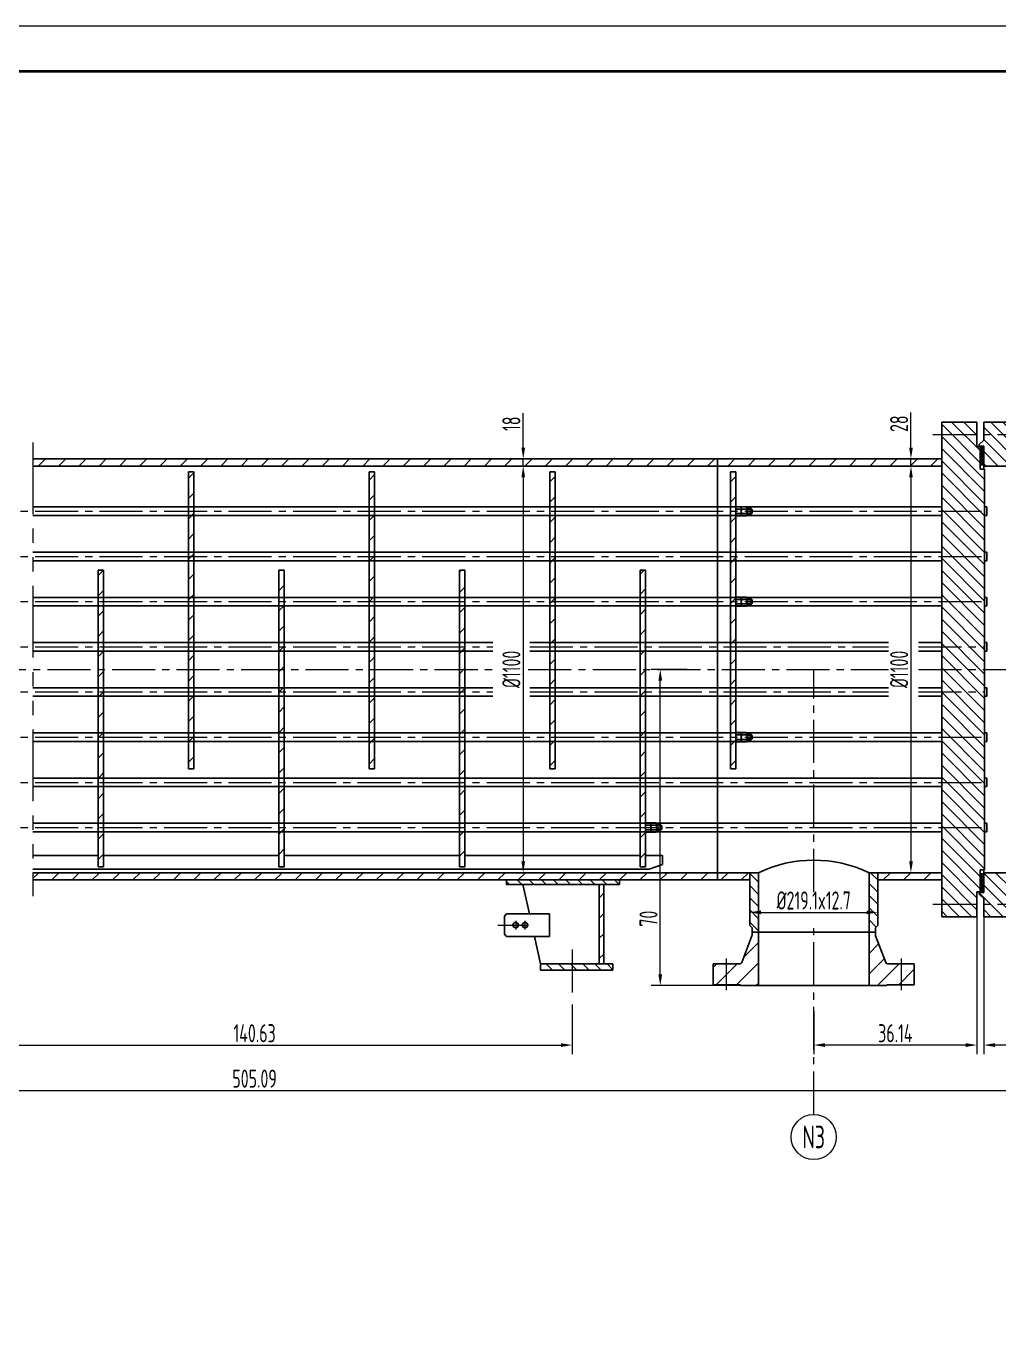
# Model space of a CAD drawing. Header units: millimetres. Extents: x 5765 to 6606, y -201 to 393.
# Drawn here: x 6055.2 to 6270.5, y 102.9 to 393.4 of the extents above; entities that cross this region are included whole.
import ezdxf
from ezdxf.enums import TextEntityAlignment as Align

# ---------------------------------------------------------------- set-up
doc = ezdxf.new("R2010")
doc.units = ezdxf.units.MM
doc.linetypes.add('CENTER2', pattern=[28.575, 19.05, -3.175, 3.175, -3.175])
doc.linetypes.add('PHANTOM2', pattern=[31.75, 15.875, -3.175, 3.175, -3.175, 3.175, -3.175])
for name, color, linetype, lineweight in [('1粗实线', 7, 'Continuous', 35), ('2细实线', 3, 'Continuous', 13), ('3中心线', 1, 'CENTER2', 13), ('5双点划线', 2, 'PHANTOM2', 13), ('6剖面线', 6, 'Continuous', 13), ('7文本', 2, 'Continuous', 13), ('8标注', 3, 'Continuous', 13), ('9图表', 4, 'Continuous', 13)]:
    doc.layers.add(name, color=color, linetype=linetype, lineweight=lineweight)
doc.styles.add('lanpec', font='bpec_e.shx', dxfattribs={"width": 0.75, "bigfont": 'hztxt.shx'})
doc.styles.add('lanpec-dim', font='bpec_e.shx', dxfattribs={"width": 0.75})
doc.dimstyles.new('lanpec', dxfattribs={"dimtxt": 4, "dimasz": 2.5, "dimexe": 2, "dimexo": 0, "dimtad": 1, "dimdsep": 46, "dimtxsty": 'lanpec-dim', "dimcen": 2.5, "dimclrd": 256, "dimclre": 256, "dimclrt": 256, "dimazin": 0, "dimtfac": 1, "dimtmove": 0, "dimatfit": 3, "dimfxl": 1, "dimlwd": -1, "dimlwe": -1, "dimarcsym": 0})
doc.dimstyles.new('lanpec$0', dxfattribs={"dimscale": 10, "dimtxt": 4, "dimasz": 2.5, "dimexe": 2, "dimexo": 0, "dimtad": 1, "dimdec": 1, "dimdsep": 46, "dimtxsty": 'lanpec-dim', "dimcen": 0.09, "dimclrd": 256, "dimclre": 256, "dimclrt": 256, "dimadec": 1, "dimazin": 0, "dimtfac": 0.707, "dimtdec": 1, "dimtmove": 0, "dimatfit": 3, "dimfxl": 1, "dimarcsym": 0})
pattern_1 = [(45, (5997.6317, 1237.1623), (-2.245064, 2.245064), [])]

# ---------------------------------------------------------------- blocks, each defined once
blk = doc.blocks.new('A1')
at = {"layer": '1粗实线'}
blk.add_lwpolyline([(-816, 10), (-10, 10), (-10, 584), (-816, 584)], close=True, dxfattribs=at)
at = {"layer": '9图表'}
blk.add_lwpolyline([(-841, 0), (0, 0), (0, 594), (-841, 594)], close=True, dxfattribs=at)
blk = doc.blocks.new('*D58')
at = {"layer": '8标注', "transparency": 16777216}
for p, q in [((6165.23, 296.08), (6167.23, 296.08)), ((6165.23, 293.58), (6165.23, 208.58)), ((6165.23, 206.08), (6167.23, 206.08))]:
    blk.add_line(p, q, dxfattribs=at)
for points in [[(6164.82, 293.58), (6165.65, 293.58), (6165.23, 296.08)], [(6164.82, 208.58), (6165.65, 208.58), (6165.23, 206.08)]]:
    blk.add_solid(points, dxfattribs=at)
at = {"layer": 'Defpoints', "color": 0, "transparency": 16777216}
for p in [(6165.23, 296.08), (6165.23, 206.08), (6165.23, 206.08)]:
    blk.add_point(p, dxfattribs=at)
at = {"layer": '8标注', "transparency": 16777216, "insert": (6162.61, 251.08), "char_height": 4, "attachment_point": 5, "rotation": 90, "style": 'lanpec-dim'}
blk.add_mtext('%%C1100', dxfattribs=at)
blk = doc.blocks.new('*D59')
at = {"layer": '8标注', "transparency": 16777216}
for p, q in [((6165.23, 300.18), (6165.23, 307.8)), ((6169.23, 297.68), (6163.23, 297.68)), ((6165.23, 296.08), (6165.23, 297.68)), ((6169.23, 296.08), (6163.23, 296.08)), ((6165.23, 293.58), (6165.23, 291.08))]:
    blk.add_line(p, q, dxfattribs=at)
for points in [[(6164.82, 300.18), (6165.65, 300.18), (6165.23, 297.68)], [(6164.82, 293.58), (6165.65, 293.58), (6165.23, 296.08)]]:
    blk.add_solid(points, dxfattribs=at)
at = {"layer": 'Defpoints', "color": 0, "transparency": 16777216}
for p in [(6165.23, 297.68), (6169.23, 297.68), (6169.23, 296.08)]:
    blk.add_point(p, dxfattribs=at)
at = {"layer": '8标注', "transparency": 16777216, "insert": (6162.61, 305.46), "char_height": 4, "attachment_point": 5, "rotation": 90, "style": 'lanpec-dim'}
blk.add_mtext('18', dxfattribs=at)
blk = doc.blocks.new('*D44')
at = {"layer": '8标注', "transparency": 16777216}
for p, q in [((6215.37, 197.3), (6215.37, 199.3)), ((6243.74, 195.91), (6243.74, 199.3)), ((6217.87, 197.3), (6241.24, 197.3))]:
    blk.add_line(p, q, dxfattribs=at)
for points in [[(6217.87, 197.72), (6217.87, 196.88), (6215.37, 197.3)], [(6241.24, 197.72), (6241.24, 196.88), (6243.74, 197.3)]]:
    blk.add_solid(points, dxfattribs=at)
at = {"layer": 'Defpoints', "color": 0, "transparency": 16777216}
for p in [(6215.37, 197.3), (6243.74, 197.3), (6243.74, 195.91)]:
    blk.add_point(p, dxfattribs=at)
at = {"layer": '8标注', "transparency": 16777216, "insert": (6229.55, 199.93), "char_height": 4, "attachment_point": 5, "style": 'lanpec-dim'}
blk.add_mtext('%%C219.1x12.7', dxfattribs=at)
blk = doc.blocks.new('管口号')
at = {"layer": '2细实线'}
blk.add_circle((0, 5), 5, dxfattribs=at)
at = {"layer": '7文本', "style": 'lanpec', "width": 0.75}
blk.add_attdef('N', text='', height=5, dxfattribs=at).set_placement((0, 5), align=Align.MIDDLE_CENTER)
blk = doc.blocks.new('*D65')
at = {"layer": '8标注', "transparency": 16777216}
for p, q in [((5853.2, 251.08), (5853.2, 155.87)), ((6358.29, 251.08), (6358.29, 155.87)), ((5855.7, 157.87), (6355.79, 157.87))]:
    blk.add_line(p, q, dxfattribs=at)
for points in [[(5855.7, 158.29), (5855.7, 157.45), (5853.2, 157.87)], [(6355.79, 158.29), (6355.79, 157.45), (6358.29, 157.87)]]:
    blk.add_solid(points, dxfattribs=at)
at = {"layer": 'Defpoints', "color": 0, "transparency": 16777216}
for p in [(5853.2, 251.08), (6358.29, 251.08), (6358.29, 157.87)]:
    blk.add_point(p, dxfattribs=at)
at = {"layer": '8标注', "transparency": 16777216, "insert": (6105.75, 160.49), "char_height": 4, "attachment_point": 5, "style": 'lanpec-dim'}
blk.add_mtext('505.09', dxfattribs=at)
blk = doc.blocks.new('*D47')
at = {"layer": '8标注', "transparency": 16777216}
for p, q in [((6176.06, 176.92), (6176.06, 165.92)), ((6035.43, 167.92), (6035.43, 169.92)), ((6037.93, 167.92), (6173.56, 167.92))]:
    blk.add_line(p, q, dxfattribs=at)
for points in [[(6037.93, 168.34), (6037.93, 167.5), (6035.43, 167.92)], [(6173.56, 168.34), (6173.56, 167.5), (6176.06, 167.92)]]:
    blk.add_solid(points, dxfattribs=at)
at = {"layer": 'Defpoints', "color": 0, "transparency": 16777216}
for p in [(6176.06, 176.92), (6035.43, 167.92), (6176.06, 167.92)]:
    blk.add_point(p, dxfattribs=at)
at = {"layer": '8标注', "transparency": 16777216, "insert": (6105.75, 170.54), "char_height": 4, "attachment_point": 5, "style": 'lanpec-dim'}
blk.add_mtext('140.63', dxfattribs=at)
blk = doc.blocks.new('*D49')
at = {"layer": '8标注', "transparency": 16777216}
for p, q in [((6267.19, 196.33), (6267.19, 165.92)), ((6306.69, 174), (6306.69, 165.92)), ((6304.19, 167.92), (6269.69, 167.92))]:
    blk.add_line(p, q, dxfattribs=at)
for points in [[(6269.69, 168.34), (6269.69, 167.5), (6267.19, 167.92)], [(6304.19, 168.34), (6304.19, 167.5), (6306.69, 167.92)]]:
    blk.add_solid(points, dxfattribs=at)
at = {"layer": 'Defpoints', "color": 0, "transparency": 16777216}
for p in [(6267.19, 196.33), (6306.69, 174), (6267.19, 167.92)]:
    blk.add_point(p, dxfattribs=at)
at = {"layer": '8标注', "transparency": 16777216, "insert": (6286.94, 170.54), "char_height": 4, "attachment_point": 5, "style": 'lanpec-dim'}
blk.add_mtext('39.5', dxfattribs=at)
blk = doc.blocks.new('*D50')
at = {"layer": '8标注', "transparency": 16777216}
for p, q in [((6265.69, 196.33), (6265.69, 165.92)), ((6229.55, 175.44), (6229.55, 165.92)), ((6263.19, 167.92), (6232.05, 167.92))]:
    blk.add_line(p, q, dxfattribs=at)
for points in [[(6232.05, 168.34), (6232.05, 167.5), (6229.55, 167.92)], [(6263.19, 168.34), (6263.19, 167.5), (6265.69, 167.92)]]:
    blk.add_solid(points, dxfattribs=at)
at = {"layer": 'Defpoints', "color": 0, "transparency": 16777216}
for p in [(6265.69, 196.33), (6229.55, 175.44), (6229.55, 167.92)]:
    blk.add_point(p, dxfattribs=at)
at = {"layer": '8标注', "transparency": 16777216, "insert": (6247.62, 170.54), "char_height": 4, "attachment_point": 5, "style": 'lanpec-dim'}
blk.add_mtext('36.14', dxfattribs=at)
blk = doc.blocks.new('*D55')
at = {"layer": '8标注', "transparency": 16777216}
for p, q in [((6201.52, 251.08), (6193.58, 251.08)), ((6195.58, 183.58), (6195.58, 248.58)), ((6214.49, 181.08), (6193.58, 181.08))]:
    blk.add_line(p, q, dxfattribs=at)
for points in [[(6195.16, 248.58), (6196, 248.58), (6195.58, 251.08)], [(6195.16, 183.58), (6196, 183.58), (6195.58, 181.08)]]:
    blk.add_solid(points, dxfattribs=at)
at = {"layer": 'Defpoints', "color": 0, "transparency": 16777216}
for p in [(6195.58, 251.08), (6201.52, 251.08), (6214.49, 181.08)]:
    blk.add_point(p, dxfattribs=at)
at = {"layer": '8标注', "transparency": 16777216, "insert": (6192.96, 195.9), "char_height": 4, "attachment_point": 5, "rotation": 90, "style": 'lanpec-dim'}
blk.add_mtext('70', dxfattribs=at)
blk = doc.blocks.new('*D73')
at = {"layer": '8标注', "transparency": 16777216}
for p, q in [((6251.08, 296.08), (6253.08, 296.08)), ((6251.08, 293.58), (6251.08, 208.58)), ((6251.08, 206.08), (6253.08, 206.08))]:
    blk.add_line(p, q, dxfattribs=at)
for points in [[(6250.67, 293.58), (6251.5, 293.58), (6251.08, 296.08)], [(6250.67, 208.58), (6251.5, 208.58), (6251.08, 206.08)]]:
    blk.add_solid(points, dxfattribs=at)
at = {"layer": 'Defpoints', "color": 0, "transparency": 16777216}
for p in [(6251.08, 296.08), (6251.08, 206.08), (6251.08, 206.08)]:
    blk.add_point(p, dxfattribs=at)
at = {"layer": '8标注', "transparency": 16777216, "insert": (6248.46, 251.08), "char_height": 4, "attachment_point": 5, "rotation": 90, "style": 'lanpec-dim'}
blk.add_mtext('%%C1100', dxfattribs=at)
blk = doc.blocks.new('*D74')
at = {"layer": '8标注', "transparency": 16777216}
for p, q in [((6251.08, 300.18), (6251.08, 307.97)), ((6255.08, 297.68), (6249.08, 297.68)), ((6251.08, 296.08), (6251.08, 297.68)), ((6255.08, 296.08), (6249.08, 296.08)), ((6251.08, 293.58), (6251.08, 291.08))]:
    blk.add_line(p, q, dxfattribs=at)
for points in [[(6250.67, 300.18), (6251.5, 300.18), (6251.08, 297.68)], [(6250.67, 293.58), (6251.5, 293.58), (6251.08, 296.08)]]:
    blk.add_solid(points, dxfattribs=at)
at = {"layer": 'Defpoints', "color": 0, "transparency": 16777216}
for p in [(6251.08, 297.68), (6255.08, 297.68), (6255.08, 296.08)]:
    blk.add_point(p, dxfattribs=at)
at = {"layer": '8标注', "transparency": 16777216, "insert": (6248.46, 305.46), "char_height": 4, "attachment_point": 5, "rotation": 90, "style": 'lanpec-dim'}
blk.add_mtext('28', dxfattribs=at)

msp = doc.modelspace()

# ---------------------------------------------------------------- hatches: boundary and pattern name
at = {"layer": '6剖面线'}
h = msp.add_hatch(dxfattribs=at)
h.set_pattern_fill('ANSI31', color=256, scale=0.6, angle=90, style=0)
h.set_pattern_definition([(135, (737.78, -349.3816), (-1.3470384, -1.3470384), [])])
h.paths.add_polyline_path([(6257.894, 305.829), (6265.694, 305.829), (6265.694, 303.079), (6257.894, 303.079)])
h.paths.add_polyline_path([(6257.894, 297.679), (6257.894, 303.079), (6265.694, 303.079), (6265.694, 300.329), (6266.394, 300.329), (6266.394, 296.329), (6266.394, 295.429), (6267.394, 295.429), (6267.394, 286.079), (6257.894, 286.079)])
h.paths.add_polyline_path([(6257.894, 286.079), (6267.394, 286.079), (6267.394, 276.079), (6257.894, 276.079)])
h.paths.add_polyline_path([(6257.894, 276.079), (6267.394, 276.079), (6267.394, 266.079), (6257.894, 266.079)])
h.paths.add_polyline_path([(6257.894, 266.079), (6267.394, 266.079), (6267.394, 256.079), (6257.894, 256.079)])
h.paths.add_polyline_path([(6257.894, 256.079), (6267.394, 256.079), (6267.394, 251.079), (6257.894, 251.079)])
h.paths.add_polyline_path([(6257.894, 251.079), (6267.394, 251.079), (6267.394, 246.079), (6257.894, 246.079)])
h.paths.add_polyline_path([(6257.894, 246.079), (6267.394, 246.079), (6267.394, 236.079), (6257.894, 236.079)])
h.paths.add_polyline_path([(6257.894, 236.079), (6267.394, 236.079), (6267.394, 226.079), (6257.894, 226.079)])
h.paths.add_polyline_path([(6257.894, 226.079), (6267.394, 226.079), (6267.394, 216.079), (6257.894, 216.079)])
h.paths.add_polyline_path([(6257.894, 216.079), (6267.394, 216.079), (6267.394, 206.729), (6266.394, 206.729), (6266.394, 201.829), (6265.694, 201.829), (6265.694, 199.079), (6257.894, 199.079)])
h.paths.add_polyline_path([(6257.894, 199.079), (6265.694, 199.079), (6265.694, 196.329), (6257.894, 196.329)])
h = msp.add_hatch(dxfattribs=at)
h.set_pattern_fill('ANSI31', color=256, scale=0.6, angle=90, style=0)
h.set_pattern_definition([(135, (-65366.0116, -31479.6335), (-1.34703842, -1.34703842), [])])
h.paths.add_polyline_path([(6267.194, 303.079), (6267.194, 305.829), (6273.194, 305.829), (6273.194, 303.079)])
h.paths.add_polyline_path([(6273.194, 303.079), (6273.194, 299.279), (6277.394, 297.679), (6281.694, 297.679), (6281.694, 296.079), (6267.194, 296.079), (6267.194, 300.479), (6266.194, 300.479), (6266.194, 300.829), (6267.194, 301.829), (6267.194, 303.079)])
h = msp.add_hatch(dxfattribs=at)
h.set_pattern_fill('ANSI37', color=256, scale=0.1, style=0)
h.set_pattern_definition([(45, (4729.81433, 1229.9422), (-0.224506403, 0.224506403), []), (135, (4729.81433, 1229.9422), (-0.224506403, -0.224506403), [])])
h.paths.add_polyline_path([(6267.194, 296.329), (6266.394, 296.329), (6266.394, 300.329), (6267.194, 300.329)])
h = msp.add_hatch(dxfattribs=at)
h.set_pattern_fill('ANSI31', color=256, style=0)
h.set_pattern_definition(pattern_1)
h.paths.add_polyline_path([(6231.689, 297.679), (6231.689, 296.079), (6257.894, 296.079), (6257.894, 297.679)])
h.paths.add_polyline_path([(6231.689, 296.079), (6231.689, 297.679), (6056.642, 297.679), (6056.642, 296.079)])
h = msp.add_hatch(dxfattribs=at)
h.set_pattern_fill('ANSI31', color=256, style=0)
h.set_pattern_definition(pattern_1)
h.paths.add_polyline_path([(6091.094, 229.079), (6092.294, 229.079), (6092.294, 294.779), (6091.094, 294.779)])
h = msp.add_hatch(dxfattribs=at)
h.set_pattern_fill('ANSI31', color=256, style=0)
h.set_pattern_definition(pattern_1)
h.paths.add_polyline_path([(6131.094, 229.079), (6132.294, 229.079), (6132.294, 294.779), (6131.094, 294.779)])
h = msp.add_hatch(dxfattribs=at)
h.set_pattern_fill('ANSI31', color=256, style=0)
h.set_pattern_definition(pattern_1)
h.paths.add_polyline_path([(6171.094, 229.079), (6172.294, 229.079), (6172.294, 294.779), (6171.094, 294.779)])
h = msp.add_hatch(dxfattribs=at)
h.set_pattern_fill('ANSI31', color=256, style=0)
h.set_pattern_definition([(45, (6037.6317, 1237.1623), (-2.245064, 2.245064), [])])
h.paths.add_polyline_path([(6211.094, 229.079), (6212.294, 229.079), (6212.294, 294.779), (6211.094, 294.779)])
h = msp.add_hatch(dxfattribs=at)
h.set_pattern_fill('ANSI31', color=256, style=0)
h.set_pattern_definition([(45, (6071.8434, 250.152), (-2.24506, 2.24506), [])])
h.paths.add_polyline_path([(6072.294, 251.079), (6071.094, 251.079), (6071.094, 247.579), (6072.294, 247.579)])
h.paths.add_polyline_path([(6072.294, 247.579), (6071.094, 247.579), (6071.094, 241.079), (6072.294, 241.079)])
h.paths.add_polyline_path([(6072.294, 241.079), (6071.094, 241.079), (6071.094, 231.079), (6072.294, 231.079)])
h.paths.add_polyline_path([(6072.294, 231.079), (6071.094, 231.079), (6071.094, 221.079), (6072.294, 221.079)])
h.paths.add_polyline_path([(6072.294, 221.079), (6071.094, 221.079), (6071.094, 212.329), (6072.294, 212.329)])
h.paths.add_polyline_path([(6072.294, 212.329), (6071.094, 212.329), (6071.094, 207.379), (6072.294, 207.379)])
h.paths.add_polyline_path([(6072.294, 273.079), (6071.094, 273.079), (6071.094, 271.079), (6072.294, 271.079)])
h.paths.add_polyline_path([(6072.294, 271.079), (6071.094, 271.079), (6071.094, 261.079), (6072.294, 261.079)])
h.paths.add_polyline_path([(6072.294, 261.079), (6071.094, 261.079), (6071.094, 254.579), (6072.294, 254.579)])
h.paths.add_polyline_path([(6072.294, 254.579), (6071.094, 254.579), (6071.094, 251.079), (6072.294, 251.079)])
h = msp.add_hatch(dxfattribs=at)
h.set_pattern_fill('ANSI31', color=256, style=0)
h.set_pattern_definition(pattern_1)
h.paths.add_polyline_path([(6112.294, 273.079), (6111.094, 273.079), (6111.094, 207.379), (6112.294, 207.379)])
h = msp.add_hatch(dxfattribs=at)
h.set_pattern_fill('ANSI31', color=256, style=0)
h.set_pattern_definition(pattern_1)
h.paths.add_polyline_path([(6152.294, 273.079), (6151.094, 273.079), (6151.094, 207.379), (6152.294, 207.379)])
h = msp.add_hatch(dxfattribs=at)
h.set_pattern_fill('ANSI31', color=256, style=0)
h.set_pattern_definition(pattern_1)
h.paths.add_polyline_path([(6192.294, 273.079), (6191.094, 273.079), (6191.094, 207.379), (6192.294, 207.379)])
h = msp.add_hatch(dxfattribs=at)
h.set_pattern_fill('ANSI31', color=256, style=0)
h.set_pattern_definition([(45, (4715.5143, 1229.9422), (-2.245064, 2.245064), [])])
h.paths.add_polyline_path([(6257.894, 206.079), (6243.737, 206.079), (6243.737, 204.479), (6257.894, 204.479)])
h.paths.add_polyline_path([(6215.369, 204.479), (6215.369, 206.079), (6056.642, 206.079), (6056.642, 204.479), (6129.321, 204.479), (6130.235, 204.479), (6131.949, 204.479), (6133.803, 204.479), (6134.577, 204.479)])
h = msp.add_hatch(dxfattribs=at)
h.set_pattern_fill('ANSI31', color=256, scale=0.6, angle=90, style=0)
h.set_pattern_definition([(135, (6175.1144, 204.0253), (-1.34704, -1.34704), [])])
h.paths.add_polyline_path([(6178.928, 204.479), (6173.673, 204.479), (6173.673, 203.479), (6178.928, 203.479)])
h.paths.add_polyline_path([(6173.673, 203.479), (6173.673, 204.479), (6161.563, 204.479), (6161.563, 203.479)])
h.paths.add_polyline_path([(6178.928, 204.479), (6178.928, 203.479), (6186.563, 203.479), (6186.563, 204.479)])
h = msp.add_hatch(dxfattribs=at)
h.set_pattern_fill('ANSI31', color=256, style=0)
h.set_pattern_definition([(45, (4759.8655, 1229.9422), (-2.245064, 2.245064), [])])
h.paths.add_polyline_path([(6183.063, 203.479), (6182.063, 203.479), (6182.063, 185.879), (6183.063, 185.879)])
h = msp.add_hatch(dxfattribs=at)
h.set_pattern_fill('ANSI31', color=256, scale=0.6, angle=90, style=0)
h.set_pattern_definition([(135, (6215.5734, 197.6135), (-1.34704, -1.34704), [])])
h.paths.add_polyline_path([(6215.903, 206.079), (6215.369, 206.079), (6215.369, 194.374), (6215.903, 193.84)])
h.paths.add_polyline_path([(6243.737, 206.079), (6243.203, 206.079), (6243.203, 193.84), (6243.737, 194.374)])
h.paths.add_polyline_path([(6217.303, 192.879), (6215.903, 192.879), (6215.903, 206.079), (6217.303, 206.079)])
h.paths.add_polyline_path([(6243.203, 192.879), (6241.803, 192.879), (6241.803, 206.079), (6243.203, 206.079)])
h = msp.add_hatch(dxfattribs=at)
h.set_pattern_fill('ANSI31', color=256, scale=0.6, angle=90, style=0)
h.set_pattern_definition([(135, (6011.9317, 1237.1623), (-1.3470384, -1.3470384), [])])
h.paths.add_polyline_path([(6281.694, 206.079), (6281.694, 204.479), (6277.394, 204.479), (6273.194, 202.879), (6273.194, 199.079), (6267.194, 199.079), (6267.194, 200.329), (6266.194, 201.329), (6266.194, 201.679), (6267.194, 201.679), (6267.194, 206.079)])
h.paths.add_polyline_path([(6273.194, 199.079), (6273.194, 196.329), (6267.194, 196.329), (6267.194, 199.079)])
h = msp.add_hatch(dxfattribs=at)
h.set_pattern_fill('ANSI37', color=256, scale=0.1, style=0)
h.set_pattern_definition([(315, (-65366.01156, 31981.7919), (-0.224506403, -0.224506403), []), (225, (-65366.01156, 31981.7919), (-0.224506403, 0.224506403), [])])
h.paths.add_polyline_path([(6267.194, 201.829), (6266.394, 201.829), (6266.394, 205.829), (6267.194, 205.829)])
h = msp.add_hatch(dxfattribs=at)
h.set_pattern_fill('ANSI31', color=256, style=0)
h.set_pattern_definition(pattern_1)
h.paths.add_polyline_path([(6248.923, 185.889), (6247.423, 185.889), (6247.423, 181.279), (6248.923, 181.279)])
h.paths.add_polyline_path([(6250.423, 185.889), (6248.923, 185.889), (6248.923, 181.279), (6250.423, 181.279)])
h.paths.add_polyline_path([(6247.423, 181.279), (6245.743, 181.279), (6245.743, 181.079), (6241.803, 181.079), (6241.803, 192.879), (6243.203, 192.879), (6243.203, 192.271, 0.09138), (6243.236, 192.093), (6245.48, 186.211, 0.3110597), (6245.947, 185.889), (6247.423, 185.889)])
h.paths.add_polyline_path([(6251.803, 181.279), (6250.423, 181.279), (6250.423, 185.889), (6251.803, 185.889)])
h.paths.add_polyline_path([(6217.303, 181.079), (6213.363, 181.079), (6213.363, 181.279), (6210.183, 181.279), (6210.183, 185.889), (6213.159, 185.889, 0.3110597), (6213.626, 186.211), (6215.87, 192.093, 0.09138), (6215.903, 192.271), (6215.903, 192.879), (6217.303, 192.879)])
h.paths.add_polyline_path([(6210.183, 181.279), (6207.303, 181.279), (6207.303, 185.889), (6210.183, 185.889)])
h = msp.add_hatch(dxfattribs=at)
h.set_pattern_fill('ANSI31', color=256, scale=0.6, angle=90, style=0)
h.set_pattern_definition([(135, (4759.8655, 1229.9422), (-1.3470384, -1.3470384), [])])
h.paths.add_polyline_path([(6185.063, 184.479), (6185.063, 185.879), (6176.063, 185.879), (6176.063, 184.479)])
h.paths.add_polyline_path([(6176.063, 184.479), (6176.063, 185.879), (6169.063, 185.879), (6169.063, 184.479)])

# ---------------------------------------------------------------- linework, layer by layer
for p, q in [((6257.894, 305.829), (6257.894, 297.679)), ((6257.894, 305.829), (6265.694, 305.829)), ((6257.894, 305.829), (6257.894, 297.679)), ((6265.694, 300.329), (6265.694, 305.829)), ((6267.194, 305.829), (6267.194, 301.829)), ((6273.194, 305.829), (6267.194, 305.829)), ((6266.394, 300.329), (6265.694, 300.329)), ((6266.394, 300.329), (6265.694, 300.329)), ((6266.194, 300.829), (6267.194, 301.829)), ((6266.194, 300.829), (6266.194, 300.329)), ((6266.194, 300.479), (6267.194, 300.479)), ((6266.394, 300.329), (6266.394, 295.429)), ((6267.194, 300.479), (6267.194, 295.429)), ((6056.642, 297.679), (6231.689, 297.679)), ((6208.227, 297.679), (6208.227, 204.479)), ((6231.689, 297.679), (6257.894, 297.679)), ((6257.894, 204.479), (6257.894, 297.679)), ((6257.894, 297.679), (6257.894, 196.329)), ((6056.642, 296.079), (6231.689, 296.079)), ((6091.094, 229.079), (6091.094, 294.779)), ((6091.094, 294.779), (6092.294, 294.779)), ((6092.294, 229.079), (6092.294, 294.779)), ((6131.094, 229.079), (6131.094, 294.779)), ((6131.094, 294.779), (6132.294, 294.779)), ((6132.294, 229.079), (6132.294, 294.779)), ((6171.094, 229.079), (6171.094, 294.779)), ((6171.094, 294.779), (6172.294, 294.779)), ((6172.294, 229.079), (6172.294, 294.779)), ((6211.094, 229.079), (6211.094, 294.779)), ((6211.094, 294.779), (6212.294, 294.779)), ((6212.294, 229.079), (6212.294, 294.779)), ((6230.969, 296.079), (6257.894, 296.079)), ((6267.394, 295.429), (6266.394, 295.429)), ((6281.694, 296.079), (6267.194, 296.079)), ((6267.394, 295.429), (6267.394, 206.729)), ((6056.642, 287.029), (6257.894, 287.029)), ((6056.642, 285.129), (6257.894, 285.129)), ((6212.294, 287.029), (6216.144, 287.029)), ((6212.294, 285.329), (6212.294, 286.829)), ((6212.294, 285.129), (6216.144, 285.129)), ((6213.443, 287.079), (6212.365, 287.079)), ((6213.443, 286.579), (6212.365, 286.579)), ((6213.443, 285.579), (6212.365, 285.579)), ((6213.443, 285.079), (6212.365, 285.079)), ((6213.514, 285.329), (6213.514, 286.829)), ((6213.514, 285.329), (6213.514, 286.829)), ((6214.663, 287.079), (6213.585, 287.079)), ((6214.663, 286.579), (6213.585, 286.579)), ((6214.663, 285.579), (6213.585, 285.579)), ((6214.663, 285.079), (6213.585, 285.079)), ((6214.734, 285.329), (6214.734, 286.829)), ((6214.734, 286.679), (6215.734, 286.679)), ((6214.734, 286.479), (6215.934, 286.479)), ((6215.934, 285.679), (6214.734, 285.679)), ((6215.734, 285.479), (6214.734, 285.479)), ((6215.734, 286.679), (6215.934, 286.479)), ((6215.734, 286.679), (6215.734, 285.479)), ((6215.934, 285.679), (6215.734, 285.479)), ((6215.934, 286.479), (6215.934, 285.679)), ((6267.844, 287.029), (6267.394, 287.029)), ((6267.844, 285.129), (6267.394, 285.129)), ((6267.844, 287.029), (6267.844, 285.129)), ((6056.642, 277.029), (6257.894, 277.029)), ((6267.844, 277.029), (6267.394, 277.029)), ((6267.844, 277.029), (6267.844, 275.129)), ((6056.642, 275.129), (6257.894, 275.129)), ((6267.844, 275.129), (6267.394, 275.129)), ((6071.094, 273.079), (6071.094, 207.379)), ((6071.094, 273.079), (6072.294, 273.079)), ((6072.294, 273.079), (6072.294, 207.379)), ((6111.094, 273.079), (6111.094, 207.379)), ((6111.094, 273.079), (6112.294, 273.079)), ((6112.294, 273.079), (6112.294, 207.379)), ((6151.094, 273.079), (6151.094, 207.379)), ((6151.094, 273.079), (6152.294, 273.079)), ((6152.294, 273.079), (6152.294, 207.379)), ((6191.094, 207.379), (6191.094, 273.079)), ((6191.094, 273.079), (6192.294, 273.079)), ((6192.294, 207.379), (6192.294, 273.079)), ((6056.642, 267.029), (6257.894, 267.029)), ((6056.642, 265.129), (6257.894, 265.129)), ((6212.294, 267.029), (6216.144, 267.029)), ((6212.294, 265.329), (6212.294, 266.829)), ((6212.294, 265.129), (6216.144, 265.129)), ((6213.443, 267.079), (6212.365, 267.079)), ((6213.443, 266.579), (6212.365, 266.579)), ((6213.443, 265.579), (6212.365, 265.579)), ((6213.443, 265.079), (6212.365, 265.079)), ((6213.514, 265.329), (6213.514, 266.829)), ((6213.514, 265.329), (6213.514, 266.829)), ((6214.663, 267.079), (6213.585, 267.079)), ((6214.663, 266.579), (6213.585, 266.579)), ((6214.663, 265.579), (6213.585, 265.579)), ((6214.663, 265.079), (6213.585, 265.079)), ((6214.734, 265.329), (6214.734, 266.829)), ((6214.734, 266.679), (6215.734, 266.679)), ((6214.734, 266.479), (6215.934, 266.479)), ((6215.934, 265.679), (6214.734, 265.679)), ((6215.734, 265.479), (6214.734, 265.479)), ((6215.734, 266.679), (6215.934, 266.479)), ((6215.734, 266.679), (6215.734, 265.479)), ((6215.934, 265.679), (6215.734, 265.479)), ((6215.934, 266.479), (6215.934, 265.679)), ((6267.844, 267.029), (6267.394, 267.029)), ((6267.844, 265.129), (6267.394, 265.129)), ((6267.844, 267.029), (6267.844, 265.129)), ((6056.642, 257.029), (6158.531, 257.029)), ((6166.691, 257.029), (6246.13, 257.029)), ((6252.74, 257.029), (6257.894, 257.029)), ((6267.844, 257.029), (6267.394, 257.029)), ((6267.844, 257.029), (6267.844, 255.129)), ((6056.642, 255.129), (6158.531, 255.129)), ((6166.691, 255.129), (6246.13, 255.129)), ((6252.74, 255.129), (6257.894, 255.129)), ((6267.844, 255.129), (6267.394, 255.129)), ((6056.642, 247.029), (6158.531, 247.029)), ((6166.691, 247.029), (6246.13, 247.029)), ((6252.74, 247.029), (6257.894, 247.029)), ((6267.844, 247.029), (6267.394, 247.029)), ((6267.844, 245.129), (6267.844, 247.029)), ((6056.642, 245.129), (6158.531, 245.129)), ((6166.691, 245.129), (6246.13, 245.129)), ((6252.74, 245.129), (6257.894, 245.129)), ((6267.844, 245.129), (6267.394, 245.129)), ((6056.642, 237.029), (6257.894, 237.029)), ((6212.294, 237.029), (6216.144, 237.029)), ((6212.294, 236.829), (6212.294, 235.329)), ((6213.443, 237.079), (6212.365, 237.079)), ((6213.443, 236.579), (6212.365, 236.579)), ((6213.443, 235.579), (6212.365, 235.579)), ((6213.514, 236.829), (6213.514, 235.329)), ((6213.514, 236.829), (6213.514, 235.329)), ((6214.663, 237.079), (6213.585, 237.079)), ((6214.663, 236.579), (6213.585, 236.579)), ((6214.663, 235.579), (6213.585, 235.579)), ((6214.734, 236.829), (6214.734, 235.329)), ((6215.734, 236.679), (6214.734, 236.679)), ((6215.934, 236.479), (6214.734, 236.479)), ((6214.734, 235.679), (6215.934, 235.679)), ((6214.734, 235.479), (6215.734, 235.479)), ((6215.934, 236.479), (6215.734, 236.679)), ((6215.734, 235.479), (6215.734, 236.679)), ((6215.734, 235.479), (6215.934, 235.679)), ((6215.934, 235.679), (6215.934, 236.479)), ((6267.844, 237.029), (6267.394, 237.029)), ((6267.844, 235.129), (6267.844, 237.029)), ((6056.642, 235.129), (6257.894, 235.129)), ((6212.294, 235.129), (6216.144, 235.129)), ((6213.443, 235.079), (6212.365, 235.079)), ((6214.663, 235.079), (6213.585, 235.079)), ((6267.844, 235.129), (6267.394, 235.129)), ((6056.642, 227.029), (6257.894, 227.029)), ((6091.094, 229.079), (6092.294, 229.079)), ((6131.094, 229.079), (6132.294, 229.079)), ((6171.094, 229.079), (6172.294, 229.079)), ((6211.094, 229.079), (6212.294, 229.079)), ((6267.844, 227.029), (6267.394, 227.029)), ((6267.844, 225.129), (6267.844, 227.029)), ((6056.642, 225.129), (6257.894, 225.129)), ((6267.844, 225.129), (6267.394, 225.129)), ((6056.642, 217.029), (6257.894, 217.029)), ((6056.642, 215.129), (6257.894, 215.129)), ((6192.294, 217.029), (6196.144, 217.029)), ((6192.294, 216.829), (6192.294, 215.329)), ((6192.294, 215.129), (6196.144, 215.129)), ((6193.443, 217.079), (6192.365, 217.079)), ((6193.443, 216.579), (6192.365, 216.579)), ((6193.443, 215.579), (6192.365, 215.579)), ((6193.443, 215.079), (6192.365, 215.079)), ((6193.514, 216.829), (6193.514, 215.329)), ((6193.514, 216.829), (6193.514, 215.329)), ((6194.663, 217.079), (6193.585, 217.079)), ((6194.663, 216.579), (6193.585, 216.579)), ((6194.663, 215.579), (6193.585, 215.579)), ((6194.663, 215.079), (6193.585, 215.079)), ((6194.734, 216.829), (6194.734, 215.329)), ((6195.734, 216.679), (6194.734, 216.679)), ((6195.934, 216.479), (6194.734, 216.479)), ((6194.734, 215.679), (6195.934, 215.679)), ((6194.734, 215.479), (6195.734, 215.479)), ((6195.934, 216.479), (6195.734, 216.679)), ((6195.734, 215.479), (6195.734, 216.679)), ((6195.734, 215.479), (6195.934, 215.679)), ((6195.934, 215.679), (6195.934, 216.479)), ((6267.844, 217.029), (6267.394, 217.029)), ((6267.844, 215.129), (6267.394, 215.129)), ((6267.844, 215.129), (6267.844, 217.029)), ((6056.642, 209.879), (6071.094, 209.879)), ((6072.294, 209.879), (6111.094, 209.879)), ((6112.294, 209.879), (6151.094, 209.879)), ((6152.294, 209.879), (6191.094, 209.879)), ((6192.294, 209.879), (6196.094, 209.879)), ((6192.294, 209.879), (6196.094, 209.879)), ((6196.094, 209.879), (6196.094, 207.879)), ((6193.094, 206.879), (6056.642, 206.879)), ((6071.094, 207.379), (6072.294, 207.379)), ((6111.094, 207.379), (6112.294, 207.379)), ((6151.094, 207.379), (6152.294, 207.379)), ((6191.094, 207.379), (6192.294, 207.379)), ((6196.094, 207.879), (6193.094, 206.879)), ((6267.394, 206.729), (6266.394, 206.729)), ((6266.394, 201.829), (6266.394, 206.729)), ((6267.194, 201.679), (6267.194, 206.729)), ((6056.642, 206.079), (6217.303, 206.079)), ((6056.642, 204.479), (6129.321, 204.479)), ((6129.321, 204.479), (6215.369, 204.479)), ((6161.563, 203.479), (6161.563, 204.479)), ((6161.563, 203.479), (6173.673, 203.479)), ((6166.609, 196.979), (6165.171, 203.479)), ((6173.673, 203.479), (6186.563, 203.479)), ((6182.063, 185.879), (6182.063, 203.479)), ((6183.063, 185.879), (6183.063, 203.479)), ((6186.563, 203.479), (6186.563, 204.479)), ((6215.369, 194.374), (6215.369, 206.079)), ((6217.303, 206.079), (6217.303, 181.079)), ((6241.803, 206.079), (6257.894, 206.079)), ((6241.803, 206.079), (6241.803, 181.079)), ((6243.737, 194.374), (6243.737, 206.079)), ((6243.737, 204.479), (6257.894, 204.479)), ((6281.694, 206.079), (6267.194, 206.079)), ((6266.394, 201.829), (6265.694, 201.829)), ((6266.394, 201.829), (6265.694, 201.829)), ((6265.694, 201.829), (6265.694, 196.329)), ((6266.194, 201.329), (6266.194, 201.829)), ((6266.194, 201.679), (6267.194, 201.679)), ((6266.194, 201.329), (6267.194, 200.329)), ((6267.194, 196.329), (6267.194, 200.329)), ((6257.894, 196.329), (6265.694, 196.329)), ((6273.194, 196.329), (6267.194, 196.329)), ((6169.063, 185.879), (6167.714, 191.979)), ((6215.87, 192.093), (6213.626, 186.211)), ((6215.903, 193.84), (6215.369, 194.374)), ((6215.903, 192.879), (6215.903, 193.84)), ((6215.903, 192.879), (6215.903, 193.84)), ((6243.203, 192.879), (6215.903, 192.879)), ((6215.903, 192.879), (6215.903, 192.271)), ((6243.203, 193.84), (6243.737, 194.374)), ((6243.203, 192.879), (6243.203, 193.84)), ((6243.203, 192.879), (6243.203, 193.84)), ((6243.203, 192.879), (6243.203, 192.271)), ((6243.236, 192.093), (6245.48, 186.211)), ((6185.063, 185.879), (6169.063, 185.879)), ((6169.063, 185.879), (6169.063, 184.479)), ((6185.063, 184.479), (6169.063, 184.479)), ((6185.063, 184.479), (6169.063, 184.479)), ((6185.063, 185.879), (6185.063, 184.479)), ((6207.303, 185.889), (6207.303, 181.279)), ((6207.303, 185.889), (6213.159, 185.889)), ((6251.803, 185.889), (6245.947, 185.889)), ((6251.803, 185.889), (6251.803, 181.279)), ((6207.303, 181.279), (6213.363, 181.279)), ((6213.363, 181.279), (6213.363, 181.079)), ((6213.363, 181.079), (6245.743, 181.079)), ((6251.803, 181.279), (6245.743, 181.279)), ((6245.743, 181.279), (6245.743, 181.079))]:
    msp.add_line(p, q)
at = {"ltscale": 2}
for p, q in [((6161.063, 196.479), (6161.563, 196.979)), ((6161.063, 196.479), (6161.063, 192.479)), ((6171.063, 196.979), (6161.563, 196.979)), ((6171.063, 191.979), (6171.063, 196.979)), ((6161.063, 192.479), (6161.563, 191.979)), ((6161.563, 191.979), (6171.063, 191.979))]:
    msp.add_line(p, q, dxfattribs=at)
for points in [[(6266.394, 300.329), (6267.194, 300.329), (6267.194, 296.329), (6266.394, 296.329), (6266.394, 300.329)], [(6266.394, 201.829), (6267.194, 201.829), (6267.194, 205.829), (6266.394, 205.829), (6266.394, 201.829)]]:
    msp.add_lwpolyline(points)
at = {"ltscale": 3}
for centre in [(6163.563, 194.479), (6165.617, 194.479)]:
    msp.add_circle(centre, 0.6, dxfattribs=at)
for centre, radius, start, end in [((6212.77, 286.829), 0.477, 148.35948, 211.64052), ((6214.094, 286.079), 1.8, 163.87238, 196.12762), ((6212.77, 285.329), 0.477, 148.35948, 211.64052), ((6213.037, 286.829), 0.477, 328.35948, 31.64052), ((6211.714, 286.079), 1.8, 343.87238, 16.12762), ((6213.037, 285.329), 0.477, 328.35948, 31.64052), ((6213.99, 286.829), 0.477, 148.35948, 211.64052), ((6215.314, 286.079), 1.8, 163.87238, 196.12762), ((6213.99, 285.329), 0.477, 148.35948, 211.64052), ((6214.257, 286.829), 0.477, 328.35948, 31.64052), ((6212.934, 286.079), 1.8, 343.87238, 16.12762), ((6214.257, 285.329), 0.477, 328.35948, 31.64052), ((6212.77, 266.829), 0.477, 148.35948, 211.64052), ((6214.094, 266.079), 1.8, 163.87238, 196.12762), ((6212.77, 265.329), 0.477, 148.35948, 211.64052), ((6213.037, 266.829), 0.477, 328.35948, 31.64052), ((6211.714, 266.079), 1.8, 343.87238, 16.12762), ((6213.037, 265.329), 0.477, 328.35948, 31.64052), ((6213.99, 266.829), 0.477, 148.35948, 211.64052), ((6215.314, 266.079), 1.8, 163.87238, 196.12762), ((6213.99, 265.329), 0.477, 148.35948, 211.64052), ((6214.257, 266.829), 0.477, 328.35948, 31.64052), ((6212.934, 266.079), 1.8, 343.87238, 16.12762), ((6214.257, 265.329), 0.477, 328.35948, 31.64052), ((6212.77, 236.829), 0.477, 148.35948, 211.64052), ((6214.094, 236.079), 1.8, 163.87238, 196.12762), ((6212.77, 235.329), 0.477, 148.35948, 211.64052), ((6213.037, 236.829), 0.477, 328.35948, 31.64052), ((6211.714, 236.079), 1.8, 343.87238, 16.12762), ((6213.037, 235.329), 0.477, 328.35948, 31.64052), ((6213.99, 236.829), 0.477, 148.35948, 211.64052), ((6215.314, 236.079), 1.8, 163.87238, 196.12762), ((6213.99, 235.329), 0.477, 148.35948, 211.64052), ((6214.257, 236.829), 0.477, 328.35948, 31.64052), ((6212.934, 236.079), 1.8, 343.87238, 16.12762), ((6214.257, 235.329), 0.477, 328.35948, 31.64052), ((6192.77, 216.829), 0.477, 148.35948, 211.64052), ((6194.094, 216.079), 1.8, 163.87238, 196.12762), ((6192.77, 215.329), 0.477, 148.35948, 211.64052), ((6193.037, 216.829), 0.477, 328.35948, 31.64052), ((6191.714, 216.079), 1.8, 343.87238, 16.12762), ((6193.037, 215.329), 0.477, 328.35948, 31.64052), ((6193.99, 216.829), 0.477, 148.35948, 211.64052), ((6195.314, 216.079), 1.8, 163.87238, 196.12762), ((6193.99, 215.329), 0.477, 148.35948, 211.64052), ((6194.257, 216.829), 0.477, 328.35948, 31.64052), ((6192.934, 216.079), 1.8, 343.87238, 16.12762), ((6194.257, 215.329), 0.477, 328.35948, 31.64052), ((6229.553, 180.369), 28.48, 64.52399, 115.47601), ((6215.403, 192.271), 0.5, 339.11524, 0), ((6243.703, 192.271), 0.5, 180, 200.88476), ((6213.159, 186.389), 0.5, 270, 339.11524), ((6245.947, 186.389), 0.5, 200.88476, 270)]:
    msp.add_arc(centre, radius, start, end)
at = {"layer": '3中心线', "ltscale": 0.5}
for p, q in [((6255.927, 303.079), (6275.865, 303.079)), ((5942.833, 286.079), (6267.844, 286.079)), ((5942.833, 276.079), (6267.844, 276.079)), ((5942.833, 266.079), (6267.844, 266.079)), ((5942.833, 256.079), (6158.531, 256.079)), ((6166.691, 256.079), (6246.13, 256.079)), ((6252.74, 256.079), (6267.394, 256.079)), ((5931.31, 251.079), (6158.531, 251.079)), ((6166.351, 251.079), (6246.13, 251.079)), ((6229.553, 201.8), (6229.553, 251.079)), ((6252.74, 251.079), (6321.93, 251.079)), ((5942.833, 246.079), (6158.531, 246.079)), ((6166.691, 246.079), (6246.13, 246.079)), ((6252.74, 246.079), (6267.394, 246.079)), ((5942.833, 236.079), (6267.844, 236.079)), ((5942.833, 226.079), (6267.844, 226.079)), ((5942.833, 216.079), (6267.844, 216.079)), ((6255.927, 199.079), (6275.865, 199.079)), ((6163.563, 195.443), (6163.563, 193.516)), ((6165.617, 195.443), (6165.617, 193.516)), ((6159.62, 194.479), (6166.39, 194.479)), ((6229.553, 152.57), (6229.553, 193.833)), ((6176.063, 189.112), (6176.063, 178.541)), ((6210.183, 187.079), (6210.183, 180.089)), ((6248.923, 187.079), (6248.923, 180.089))]:
    msp.add_line(p, q, dxfattribs=at)
at = {"layer": '5双点划线'}
msp.add_line((6056.642, 301.301), (6056.642, 200.857), dxfattribs=at)

# ---------------------------------------------------------------- block references
at = {"layer": '2细实线'}
msp.add_blockref('A1', (6606.028, -200.559), dxfattribs=at)
at = {"layer": '8标注'}
msp.add_blockref('管口号', (6229.553, 142.57), dxfattribs=at).add_auto_attribs({'N': 'N3'})

# ---------------------------------------------------------------- dimensions: what is measured, and where the dimension line sits
for base, p1, p2, text, picture, middle in [((6165.233, 297.679), (6169.233, 296.079), (6169.233, 297.679), '18', '*D59', (6165.233, 305.457)), ((6251.083, 297.679), (6255.083, 296.079), (6255.083, 297.679), '28', '*D74', (6251.083, 305.457))]:
    dim = msp.add_linear_dim(base=base, p1=p1, p2=p2, angle=90, text=text, dimstyle='lanpec', dxfattribs=at)
    dim.commit()
    dim.dimension.update_dxf_attribs({"geometry": picture, "text_midpoint": middle, "dimtype": 160})
for base, p1, p2, picture, middle in [((6165.233, 206.079), (6165.233, 296.079), (6165.233, 206.079), '*D58', (6162.608, 251.079)), ((6251.083, 206.079), (6251.083, 296.079), (6251.083, 206.079), '*D73', (6248.458, 251.079))]:
    dim = msp.add_linear_dim(base=base, p1=p1, p2=p2, angle=90, text='%%C1100', dimstyle='lanpec', dxfattribs=at)
    dim.commit()
    dim.dimension.update_dxf_attribs({"geometry": picture, "text_midpoint": middle})
for base, p1, p2, picture, middle in [((6358.294, 157.868), (5853.203, 251.079), (6358.294, 251.079), '*D65', (6105.748, 160.493)), ((6176.063, 167.918), (6035.433, 167.918), (6176.063, 176.921), '*D47', (6105.748, 170.543))]:
    dim = msp.add_linear_dim(base=base, p1=p1, p2=p2, dimstyle='lanpec$0', override={"dimscale": 1, "dimdec": 2, "dimcen": 2.5, "dimadec": 2, "dimtfac": 1, "dimtdec": 2, "dimlwd": 65535, "dimlwe": 65535}, dxfattribs=at)
    dim.commit()
    dim.dimension.update_dxf_attribs({"geometry": picture, "text_midpoint": middle})
dim = msp.add_linear_dim(base=(6195.58, 251.079), p1=(6214.487, 181.079), p2=(6201.523, 251.079), angle=90, dimstyle='lanpec$0', override={"dimscale": 1, "dimdec": 2, "dimcen": 2.5, "dimadec": 2, "dimtfac": 1, "dimtdec": 2, "dimlwd": 65535, "dimlwe": 65535}, dxfattribs=at)
dim.commit()
dim.dimension.update_dxf_attribs({"geometry": '*D55', "text_midpoint": (6195.58, 195.9), "dimtype": 160})
dim = msp.add_linear_dim(base=(6243.737, 197.301), p1=(6215.369, 197.301), p2=(6243.737, 195.91), text='%%C219.1x12.7', dimstyle='lanpec', dxfattribs=at)
dim.commit()
dim.dimension.update_dxf_attribs({"geometry": '*D44', "text_midpoint": (6229.553, 199.926)})
for base, p1, p2, picture, middle in [((6229.553, 167.918), (6265.694, 196.329), (6229.553, 175.438), '*D50', (6247.623, 170.543)), ((6267.194, 167.918), (6306.694, 173.998), (6267.194, 196.329), '*D49', (6286.944, 170.543))]:
    dim = msp.add_linear_dim(base=base, p1=p1, p2=p2, angle=180, dimstyle='lanpec$0', override={"dimscale": 1, "dimdec": 2, "dimcen": 2.5, "dimadec": 2, "dimtfac": 1, "dimtdec": 2, "dimlwd": 65535, "dimlwe": 65535}, dxfattribs=at)
    dim.commit()
    dim.dimension.update_dxf_attribs({"geometry": picture, "text_midpoint": middle})

doc.saveas('drawing.dxf')
